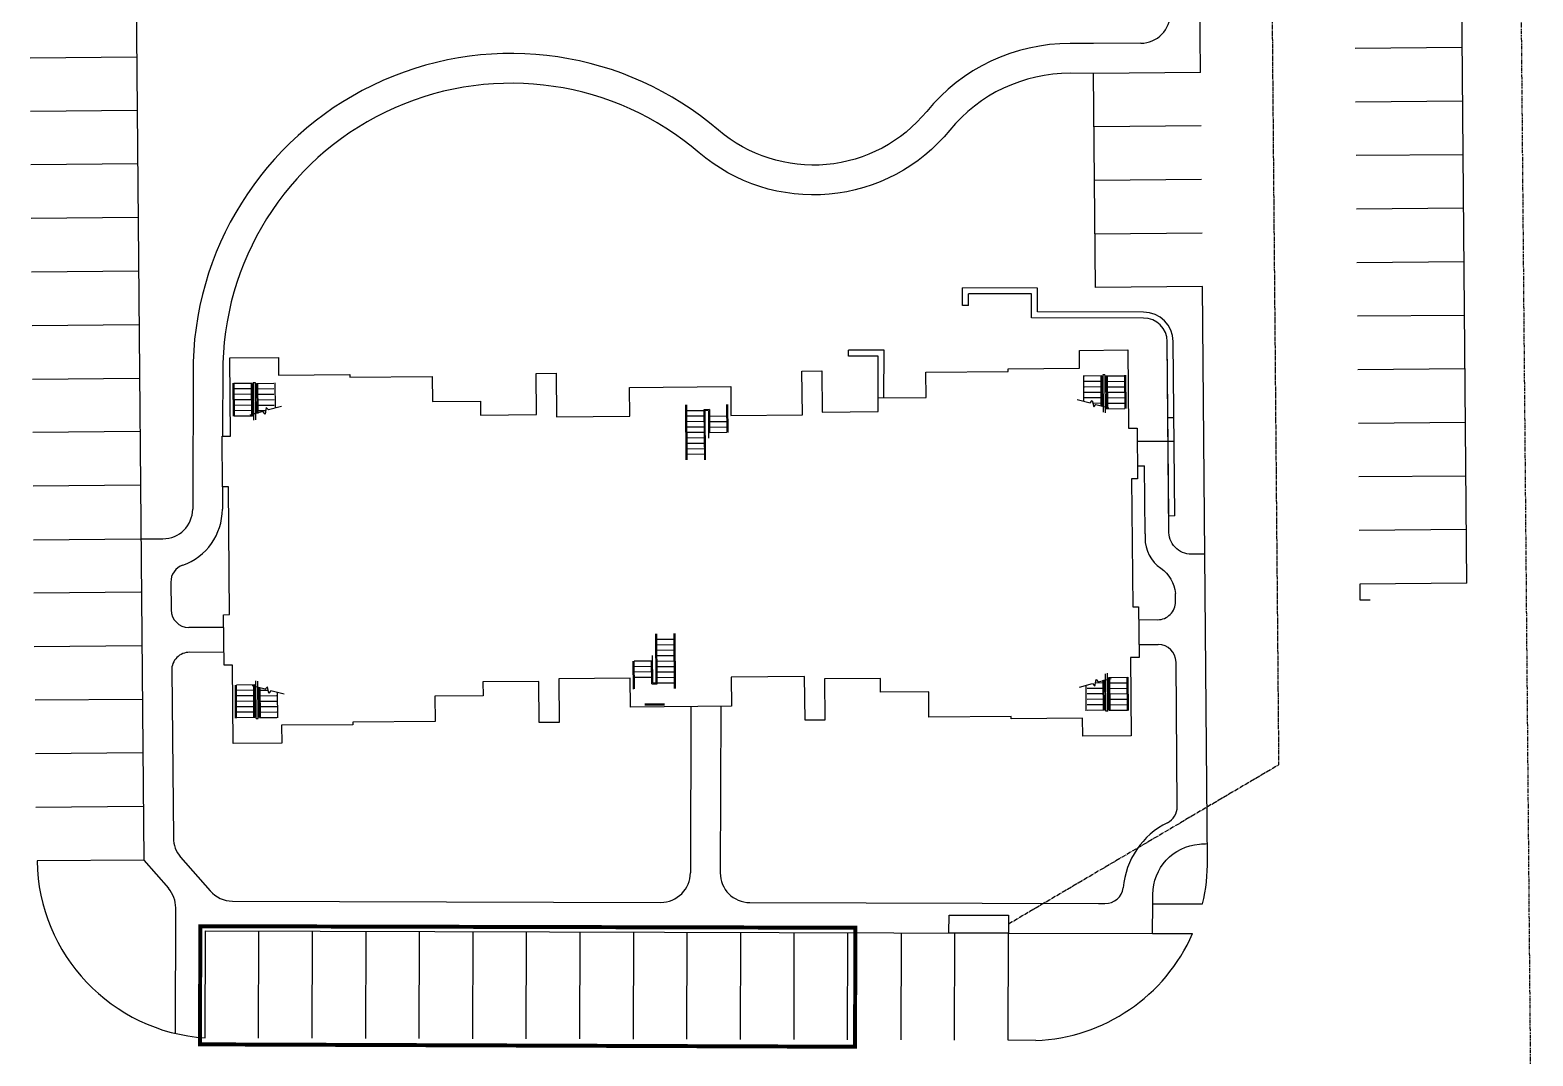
# Model space of a CAD drawing. Header units: feet. Extents: x 2327405 to 2393004, y 6977726 to 7089689.
# Drawn here: x 2342229.3 to 2342482, y 7038785.2 to 7038957.5 of the extents above; entities that cross this region are included whole.
import ezdxf

# ---------------------------------------------------------------- set-up
doc = ezdxf.new("R2010")
doc.units = ezdxf.units.FT
doc.header["$MEASUREMENT"] = 0
doc.linetypes.add('CNTR50', pattern=[0.9, 0.75, -0.05, 0.05, -0.05])
doc.linetypes.add('PHANTOM2', pattern=[1.25, 0.625, -0.125, 0.125, -0.125, 0.125, -0.125])
doc.layers.get('0').update_dxf_attribs({"linetype": 'CONTINUOUS'})
for name, color, linetype in [('s-adjoiner', 252, 'PHANTOM2'), ('s-apts', 252, 'CONTINUOUS'), ('s-apts-sd', 252, 'CNTR50')]:
    doc.layers.add(name, color=color, linetype=linetype)

# ---------------------------------------------------------------- blocks, each defined once
blk = doc.blocks.new('2005042-10b')
at = {"layer": 's-adjoiner'}
blk.add_line((2342481.95386, 7038739.34828), (2342470.42616, 7040057.15786), dxfattribs=at)
at = {"layer": 's-apts'}
for p, q in [((2342426.08794, 7038950.43116), (2342425.31966, 7039038.58922, 0)), ((2342247.02032, 7038980.06194), (2342248.42651, 7038818.06804)), ((2342470.83338, 7038864.60304), (2342469.97148, 7038963.60034)), ((2342416.04459, 7038955.34381), (2342408.10349, 7038955.27485)), ((2342470.05143, 7038954.6007), (2342452.05212, 7038954.44381)), ((2342229.30574, 7038952.90709), (2342247.25476, 7038953.06295)), ((2342426.08794, 7038950.43116), (2342408.08931, 7038950.27487)), ((2342408.4019, 7038914.27623), (2342408.08931, 7038950.27487)), ((2342229.38388, 7038943.90743), (2342247.33291, 7038944.06329)), ((2342470.12988, 7038945.60104), (2342452.13056, 7038945.44415)), ((2342426.16678, 7038941.43151), (2342408.16746, 7038941.27521)), ((2342470.20833, 7038936.60138), (2342452.20901, 7038936.44449)), ((2342247.41106, 7038935.06363), (2342229.41174, 7038934.90734)), ((2342426.24493, 7038932.43185), (2342408.24561, 7038932.27555)), ((2342247.48921, 7038926.06397), (2342229.48988, 7038925.90768)), ((2342470.28677, 7038927.60173), (2342452.28746, 7038927.44483)), ((2342426.32307, 7038923.43219), (2342408.32375, 7038923.27589)), ((2342470.36522, 7038918.60207), (2342452.3659, 7038918.44518)), ((2342229.56803, 7038916.90802), (2342247.51706, 7038917.06387)), ((2342426.40166, 7038914.43253), (2342408.4019, 7038914.27623)), ((2342427.24347, 7038817.8368, 0), (2342426.40166, 7038914.43253)), ((2342229.64618, 7038907.90835), (2342247.5952, 7038908.06421)), ((2342470.44366, 7038909.60241), (2342452.44435, 7038909.44552)), ((2342420.7622, 7038873.03369), (2342420.48182, 7038905.18634)), ((2342256.71467, 7038901.78964), (2342256.6424, 7038877.04024)), ((2342261.71215, 7038901.63079), (2342261.67718, 7038889.29792)), ((2342470.52211, 7038900.60275), (2342452.52279, 7038900.44586)), ((2342229.72433, 7038898.90869), (2342247.67335, 7038899.06455)), ((2342263.37678, 7038898.22968), (2342263.42526, 7038892.64655)), ((2342263.54344, 7038898.23112), (2342263.59192, 7038892.648)), ((2342266.62738, 7038898.17457), (2342263.54416, 7038898.14779)), ((2342266.46072, 7038898.17312), (2342266.50847, 7038892.67333)), ((2342266.62738, 7038898.17457), (2342266.67513, 7038892.67477)), ((2342266.83425, 7038898.34304), (2342267.16758, 7038898.34593)), ((2342266.83425, 7038898.34304), (2342266.88949, 7038891.98149)), ((2342267.16758, 7038898.34593), (2342267.22204, 7038892.07381)), ((2342267.37735, 7038898.18108), (2342270.2939, 7038898.2064)), ((2342267.37735, 7038898.18108), (2342267.42158, 7038893.08676)), ((2342267.54401, 7038898.18253), (2342267.58786, 7038893.13292)), ((2342270.45984, 7038898.29118), (2342270.49723, 7038893.98545)), ((2342406.37138, 7038899.47136), (2342406.40877, 7038895.16562)), ((2342409.45532, 7038899.4148), (2342406.53877, 7038899.38947)), ((2342409.29662, 7038898.49672), (2342406.54673, 7038898.47284)), ((2342409.28866, 7038899.41335), (2342409.33251, 7038894.36375)), ((2342409.45532, 7038899.4148), (2342409.49956, 7038894.32048)), ((2342409.99552, 7038899.58616), (2342409.6622, 7038899.58327)), ((2342409.6622, 7038899.58327), (2342409.71667, 7038893.31115)), ((2342409.99552, 7038899.58616), (2342410.05076, 7038893.22461)), ((2342410.2053, 7038899.42131), (2342413.28851, 7038899.44808)), ((2342410.2053, 7038899.42131), (2342410.25305, 7038893.92152)), ((2342410.37196, 7038899.42276), (2342410.41971, 7038893.92297)), ((2342410.37992, 7038898.50613), (2342413.29647, 7038898.53145)), ((2342413.28779, 7038899.53141), (2342413.33627, 7038893.94829)), ((2342413.45445, 7038899.53286), (2342413.50293, 7038893.94974)), ((2342266.46868, 7038897.25649), (2342263.55212, 7038897.23116)), ((2342266.47663, 7038896.33986), (2342263.56008, 7038896.31453)), ((2342266.48459, 7038895.42322), (2342263.56804, 7038895.3979)), ((2342267.55197, 7038897.26589), (2342270.30186, 7038897.28977)), ((2342267.55993, 7038896.34926), (2342270.30982, 7038896.37314)), ((2342267.56789, 7038895.43263), (2342270.31778, 7038895.45651)), ((2342409.30458, 7038897.58009), (2342406.55469, 7038897.55621)), ((2342409.31254, 7038896.66346), (2342406.56265, 7038896.63958)), ((2342409.3205, 7038895.74682), (2342406.57061, 7038895.72295)), ((2342410.38788, 7038897.58949), (2342413.30443, 7038897.61482)), ((2342410.39584, 7038896.67286), (2342413.31239, 7038896.69819)), ((2342410.40379, 7038895.75623), (2342413.32035, 7038895.78156)), ((2342266.49255, 7038894.50659), (2342263.576, 7038894.48127)), ((2342266.50051, 7038893.58996), (2342263.58396, 7038893.56463)), ((2342267.57585, 7038894.516), (2342270.32574, 7038894.53988)), ((2342267.58381, 7038893.59937), (2342269.00893, 7038893.61174)), ((2342339.49487, 7038894.55714), (2342339.57519, 7038885.30749)), ((2342339.66153, 7038894.55859), (2342339.74185, 7038885.30894)), ((2342342.58677, 7038893.58395), (2342339.67021, 7038893.55863)), ((2342343.50195, 7038893.75857), (2342342.58532, 7038893.75062)), ((2342342.58532, 7038893.75062), (2342342.6584, 7038885.33427)), ((2342343.33674, 7038893.59047), (2342342.75343, 7038893.5854)), ((2342342.75361, 7038893.56457), (2342342.82506, 7038885.33571)), ((2342343.33692, 7038893.56963), (2342343.3768, 7038888.9769)), ((2342343.50195, 7038893.75857), (2342343.53524, 7038889.92539)), ((2342346.41127, 7038894.6172), (2342346.45179, 7038889.95071)), ((2342346.57793, 7038894.61865), (2342346.61869, 7038889.92524)), ((2342409.32846, 7038894.83019), (2342407.90334, 7038894.81782)), ((2342410.25305, 7038893.92152), (2342413.33627, 7038893.94829)), ((2342410.41175, 7038894.8396), (2342413.32831, 7038894.86492)), ((2342266.67513, 7038892.67477), (2342263.59192, 7038892.648)), ((2342342.59473, 7038892.66732), (2342339.67817, 7038892.642)), ((2342342.60269, 7038891.75069), (2342339.68613, 7038891.72536)), ((2342342.61065, 7038890.83406), (2342339.69409, 7038890.80873)), ((2342343.51136, 7038892.67528), (2342346.42792, 7038892.70061)), ((2342343.51932, 7038891.75865), (2342346.43587, 7038891.78398)), ((2342343.52728, 7038890.84202), (2342346.44383, 7038890.86734)), ((2342470.60056, 7038891.60309), (2342452.60124, 7038891.4462)), ((2342247.7515, 7038890.06489), (2342229.75218, 7038889.9086)), ((2342342.6186, 7038889.91743), (2342339.70205, 7038889.8921)), ((2342342.62656, 7038889.00079), (2342339.71001, 7038888.97547)), ((2342342.63452, 7038888.08416), (2342339.71797, 7038888.05884)), ((2342343.53524, 7038889.92539), (2342346.45179, 7038889.95071)), ((2342342.64248, 7038887.16753), (2342339.72593, 7038887.1422)), ((2342342.65044, 7038886.2509), (2342339.73389, 7038886.22557)), ((2342416.76318, 7038872.90441), (2342416.66384, 7038884.29631)), ((2342247.82965, 7038881.06523), (2342229.83033, 7038880.90894)), ((2342261.65308, 7038880.79739), (2342261.64238, 7038877.02607)), ((2342470.679, 7038882.60344), (2342452.67969, 7038882.44654)), ((2342470.75745, 7038873.60378), (2342452.75813, 7038873.44688)), ((2342229.90847, 7038871.90928), (2342247.8575, 7038872.06513)), ((2342247.8575, 7038872.06513), (2342251.62825, 7038872.05444)), ((2342247.93565, 7038863.06547), (2342229.93632, 7038862.90918)), ((2342252.96679, 7038864.76499), (2342253.01278, 7038860.11851)), ((2342421.86295, 7038861.48452), (2342421.85076, 7038862.88277)), ((2342470.83338, 7038864.60304), (2342452.8318, 7038864.44732)), ((2342452.8318, 7038864.44732), (2342452.85479, 7038861.79997)), ((2342452.8318, 7038864.44732), (2342452.85479, 7038861.79997)), ((2342452.85479, 7038861.79997), (2342454.6066, 7038861.81518)), ((2342415.68611, 7038858.46736), (2342418.85456, 7038858.45837)), ((2342261.85858, 7038857.13161), (2342256.00412, 7038857.14821)), ((2342334.56676, 7038847.86676), (2342334.49531, 7038856.09562)), ((2342334.73505, 7038847.68071), (2342334.66197, 7038856.09706)), ((2342334.66993, 7038855.18043), (2342337.58649, 7038855.20576)), ((2342337.65884, 7038846.87274), (2342337.57853, 7038856.12239)), ((2342337.82551, 7038846.87418), (2342337.74519, 7038856.12384)), ((2342248.01379, 7038854.06581), (2342230.01447, 7038853.90952)), ((2342261.89475, 7038852.9651), (2342256.12177, 7038852.98147)), ((2342333.98345, 7038847.86169), (2342333.94357, 7038852.45442)), ((2342334.67789, 7038854.2638), (2342337.59445, 7038854.28912)), ((2342334.68585, 7038853.34717), (2342337.6024, 7038853.37249)), ((2342334.69381, 7038852.43053), (2342337.61036, 7038852.45586)), ((2342415.72229, 7038854.30085), (2342418.96018, 7038854.29167)), ((2342253.11341, 7038849.95179), (2342253.39203, 7038821.80335)), ((2342330.74244, 7038846.81268), (2342330.70168, 7038851.50609)), ((2342333.78513, 7038851.50594), (2342330.86858, 7038851.48062)), ((2342330.9091, 7038846.81413), (2342330.86858, 7038851.48062)), ((2342333.79309, 7038850.58931), (2342330.87654, 7038850.56399)), ((2342333.81842, 7038847.67275), (2342333.78513, 7038851.50594)), ((2342334.70177, 7038851.5139), (2342337.61832, 7038851.53923)), ((2342334.70973, 7038850.59727), (2342337.62628, 7038850.6226)), ((2342422.16295, 7038827.05406), (2342421.95156, 7038851.31782)), ((2342263.86592, 7038841.89847), (2342263.81744, 7038847.48159)), ((2342267.06732, 7038847.50981), (2342263.9841, 7038847.48304)), ((2342264.03258, 7038841.89991), (2342263.9841, 7038847.48304)), ((2342266.94842, 7038842.00857), (2342266.90066, 7038847.50836)), ((2342267.11508, 7038842.01002), (2342267.06732, 7038847.50981)), ((2342267.32485, 7038841.84517), (2342267.26961, 7038848.20671)), ((2342267.65817, 7038841.84806), (2342267.60371, 7038848.12018)), ((2342333.80105, 7038849.67268), (2342330.8845, 7038849.64735)), ((2342333.80901, 7038848.75605), (2342330.89246, 7038848.73072)), ((2342333.81842, 7038847.67275), (2342334.73505, 7038847.68071)), ((2342333.98363, 7038847.84086), (2342334.56694, 7038847.84593)), ((2342334.71769, 7038849.68064), (2342337.63424, 7038849.70596)), ((2342334.72565, 7038848.76401), (2342337.6422, 7038848.78933)), ((2342334.73361, 7038847.84737), (2342337.65016, 7038847.8727)), ((2342406.86053, 7038843.14015), (2342406.82314, 7038847.44588)), ((2342409.73657, 7038847.83196), (2342408.31144, 7038847.81959)), ((2342409.77636, 7038843.2488), (2342409.73252, 7038848.29841)), ((2342409.94302, 7038843.25025), (2342409.89879, 7038848.34457)), ((2342410.1528, 7038843.0854), (2342410.09833, 7038849.35752)), ((2342410.48612, 7038843.08829), (2342410.43088, 7038849.44984)), ((2342410.64524, 7038848.75655), (2342413.72846, 7038848.78333)), ((2342410.693, 7038843.25676), (2342410.64524, 7038848.75655)), ((2342410.85966, 7038843.25821), (2342410.8119, 7038848.758)), ((2342410.81986, 7038847.84137), (2342413.73642, 7038847.8667)), ((2342413.77694, 7038843.2002), (2342413.72846, 7038848.78333)), ((2342413.9436, 7038843.20165), (2342413.89512, 7038848.78477)), ((2342248.14224, 7038845.06659), (2342230.14292, 7038844.91029)), ((2342266.90862, 7038846.59173), (2342263.99206, 7038846.56641)), ((2342266.91658, 7038845.6751), (2342264.00002, 7038845.64977)), ((2342267.86505, 7038842.01653), (2342267.82081, 7038847.11085)), ((2342268.03171, 7038842.01798), (2342267.98786, 7038847.06758)), ((2342267.99191, 7038846.60114), (2342269.41704, 7038846.61351)), ((2342267.99987, 7038845.68451), (2342270.74977, 7038845.70838)), ((2342268.00783, 7038844.76787), (2342270.75773, 7038844.79175)), ((2342270.94899, 7038841.95997), (2342270.9116, 7038846.2657)), ((2342409.74453, 7038846.91533), (2342406.99463, 7038846.89145)), ((2342409.75249, 7038845.9987), (2342407.00259, 7038845.97482)), ((2342409.76044, 7038845.08207), (2342407.01055, 7038845.05819)), ((2342410.82782, 7038846.92474), (2342413.74438, 7038846.95006)), ((2342410.83578, 7038846.00811), (2342413.75233, 7038846.03343)), ((2342410.84374, 7038845.09147), (2342413.76029, 7038845.1168)), ((2342266.92454, 7038844.75847), (2342264.00798, 7038844.73314)), ((2342266.9325, 7038843.84183), (2342264.01594, 7038843.81651)), ((2342266.94046, 7038842.9252), (2342264.0239, 7038842.89988)), ((2342268.01579, 7038843.85124), (2342270.76568, 7038843.87512)), ((2342268.02375, 7038842.93461), (2342270.77364, 7038842.95849)), ((2342335.97301, 7038844.27467), (2342332.6398, 7038844.24572)), ((2342335.97445, 7038844.10801), (2342332.64125, 7038844.07906)), ((2342340.40654, 7038843.88818), (2342340.3273, 7038815.94737)), ((2342345.4067, 7038843.93769), (2342345.32728, 7038815.93319)), ((2342409.7684, 7038844.16543), (2342407.01851, 7038844.14156)), ((2342409.94302, 7038843.25025), (2342407.02647, 7038843.22492)), ((2342410.48612, 7038843.08829), (2342410.1528, 7038843.0854)), ((2342410.693, 7038843.25676), (2342413.77621, 7038843.28354)), ((2342410.8517, 7038844.17484), (2342413.76825, 7038844.20017)), ((2342267.11508, 7038842.01002), (2342264.03186, 7038841.98324)), ((2342267.32485, 7038841.84517), (2342267.65817, 7038841.84806)), ((2342267.86505, 7038842.01653), (2342270.7816, 7038842.04186)), ((2342248.22039, 7038836.06693), (2342230.22106, 7038835.91063)), ((2342248.29853, 7038827.06727), (2342230.29921, 7038826.91097)), ((2342248.47727, 7038818.06848), (2342230.47795, 7038817.91218)), ((2342248.42651, 7038818.06804), (2342252.5651, 7038813.3174)), ((2342254.62174, 7038818.56851), (2342259.57617, 7038812.88137)), ((2342253.73524, 7038788.93665), (2342253.79503, 7038810.01889)), ((2342263.33203, 7038811.16571), (2342335.31314, 7038810.96157)), ((2342350.31308, 7038810.91903), (2342408.89844, 7038810.75288)), ((2342418.02506, 7038805.72698, 0), (2342418.03924, 7038810.72696)), ((2342418.03924, 7038810.72696), (2342426.40851, 7038810.70323)), ((2342258.73311, 7038788.17866), (2342258.78416, 7038806.17859)), ((2342258.78416, 7038806.17859), (2342393.78362, 7038805.79573)), ((2342267.73308, 7038788.15314), (2342267.78413, 7038806.15306)), ((2342276.73304, 7038788.12761), (2342276.78409, 7038806.12754)), ((2342285.73301, 7038788.10209), (2342285.78405, 7038806.10202)), ((2342294.73297, 7038788.07656), (2342294.78402, 7038806.07649)), ((2342303.73293, 7038788.05104), (2342303.78398, 7038806.05097)), ((2342312.7329, 7038788.02552), (2342312.78394, 7038806.02544)), ((2342321.73286, 7038787.99999), (2342321.78391, 7038805.99992)), ((2342330.73282, 7038787.97447), (2342330.78387, 7038805.9744)), ((2342339.73279, 7038787.94894), (2342339.78384, 7038805.94887)), ((2342348.73275, 7038787.92342), (2342348.7838, 7038805.92335)), ((2342357.73272, 7038787.8979), (2342357.78376, 7038805.89782)), ((2342366.73268, 7038787.87237), (2342366.78373, 7038805.8723)), ((2342375.73264, 7038787.84685), (2342375.78369, 7038805.84678)), ((2342384.73261, 7038787.82133), (2342384.78365, 7038805.82125)), ((2342393.73257, 7038787.7958), (2342393.78362, 7038805.79573)), ((2342393.78362, 7038805.79573), (2342418.02506, 7038805.72698)), ((2342418.02506, 7038805.72698), (2342424.72838, 7038805.70797)), ((2342398.36307, 7038787.7534, 0), (2342393.73255, 7038787.78952))]:
    blk.add_line(p, q, dxfattribs=at)
for points in [[(2342408.10349, 7038955.27485), (2342404.16696, 7038955.28601, 0.225900583), (2342380.05335, 7038943.88935, -0.420549171), (2342345.02658, 7038940.74038, 0.629479959), (2342256.71467, 7038901.78964, 0.629479959)], [(2342408.08931, 7038950.27487), (2342404.15279, 7038950.28603, 0.225900583), (2342383.92562, 7038940.7262, -0.420594575), (2342341.77712, 7038936.94024, 0.629508486), (2342261.71215, 7038901.63079, 1.088398223)], [(2342420.73736, 7038875.88267), (2342420.48182, 7038905.18634, 0.410833106), (2342416.49332, 7038909.15145), (2342397.66728, 7038909.20483)], [(2342421.73732, 7038875.89139), (2342421.48178, 7038905.19506, 0.410833106), (2342416.49615, 7038910.15144), (2342398.67011, 7038910.20199)], [(2342426.79339, 7038869.45504), (2342424.56788, 7038869.46135, -0.427690221), (2342420.75838, 7038873.47213)], [(2342420.50576, 7038824.34517, 0.264184778), (2342413.088, 7038813.41756), (2342413.088, 7038813.41756)], [(2342418.03924, 7038810.72696), (2342418.04368, 7038812.29003, -0.390877759), (2342425.89273, 7038820.74806, -0.005808472), (2342427.21734, 7038820.83544, -0.005808472)], [(2342408.89844, 7038810.75288), (2342410.01212, 7038810.74973, 0.374868243), (2342413.088, 7038813.41756, 1.748254288)]]:
    blk.add_lwpolyline(points, format="xyb", dxfattribs=at)
for points in [[(2342386.04963, 7038911.27978), (2342386.05802, 7038914.23776)], [(2342398.68145, 7038914.20197), (2342386.05802, 7038914.23776)], [(2342387.04963, 7038911.27694), (2342387.05518, 7038913.23493)], [(2342397.67862, 7038913.20481), (2342387.05518, 7038913.23493)], [(2342397.66728, 7038909.20483), (2342397.67862, 7038913.20481)], [(2342398.67011, 7038910.20199), (2342398.68145, 7038914.20197)], [(2342387.04963, 7038911.27694), (2342386.04963, 7038911.27978)], [(2342416.49332, 7038909.15145), (2342397.66728, 7038909.20483)], [(2342366.88055, 7038902.76904), (2342366.88339, 7038903.76904)], [(2342372.88337, 7038903.75202), (2342366.88339, 7038903.76904)], [(2342372.86068, 7038895.75206), (2342372.88337, 7038903.75202)], [(2342371.88053, 7038902.75486), (2342366.88055, 7038902.76904)], [(2342371.86069, 7038895.75489), (2342371.88053, 7038902.75486)], [(2342405.31524, 7038895.47116), (2342407.51151, 7038894.90232), (2342407.87889, 7038895.32366), (2342408.11219, 7038894.23024), (2342408.47957, 7038894.65158), (2342410.67585, 7038894.08273)], [(2342271.5853, 7038894.30993), (2342269.39923, 7038893.70303), (2342269.02459, 7038894.11793), (2342268.81031, 7038893.02062), (2342268.43567, 7038893.43553), (2342266.2496, 7038892.82862)], [(2342420.59287, 7038892.45159), (2342421.63916, 7038892.44863)], [(2342415.42562, 7038888.46623), (2342421.62782, 7038888.44864)], [(2342415.4618, 7038884.29972), (2342416.66384, 7038884.29631)], [(2342261.65308, 7038880.79739), (2342261.64238, 7038877.02607)], [(2342421.73732, 7038875.89139), (2342420.73736, 7038875.88267)], [(2342272.00514, 7038845.96017), (2342269.80886, 7038846.52901), (2342269.44148, 7038846.10767), (2342269.20818, 7038847.20109), (2342268.8408, 7038846.77975), (2342266.64453, 7038847.34859)], [(2342405.73508, 7038847.1214), (2342407.92114, 7038847.7283), (2342408.29579, 7038847.3134), (2342408.51006, 7038848.41071), (2342408.8847, 7038847.9958), (2342411.07077, 7038848.60271)]]:
    blk.add_lwpolyline(points, dxfattribs=at)
for points in [[(2342263.44451, 7038837.64465), (2342263.33018, 7038850.81082), (2342261.91357, 7038850.79852), (2342261.83976, 7038859.2982), (2342262.83972, 7038859.30688), (2342262.65304, 7038880.80607), (2342261.65308, 7038880.79739), (2342261.57927, 7038889.29707), (2342262.99588, 7038889.30937), (2342262.88156, 7038902.47554), (2342271.04791, 7038902.54645), (2342271.07396, 7038899.54656), (2342283.07351, 7038899.65076), (2342283.07713, 7038899.23411), (2342296.90994, 7038899.35422), (2342296.94684, 7038895.10438), (2342305.02987, 7038895.17457), (2342305.05013, 7038892.84133), (2342314.46645, 7038892.92309), (2342314.40639, 7038899.8395), (2342317.73959, 7038899.86844), (2342317.80327, 7038892.53538), (2342330.13614, 7038892.64248), (2342330.09417, 7038897.47563), (2342347.09353, 7038897.62324), (2342347.1355, 7038892.79009), (2342359.13505, 7038892.89429), (2342359.07137, 7038900.22734), (2342362.40458, 7038900.25629), (2342362.46464, 7038893.33988), (2342371.88095, 7038893.42165), (2342371.86069, 7038895.75489), (2342379.94372, 7038895.82508), (2342379.90681, 7038900.07492), (2342393.73962, 7038900.19503), (2342393.73601, 7038900.61169), (2342405.73555, 7038900.71588), (2342405.7095, 7038903.71577), (2342413.87586, 7038903.78668), (2342413.99019, 7038890.62051), (2342415.4068, 7038890.63281), (2342415.48061, 7038882.13313), (2342414.48065, 7038882.12445), (2342414.66733, 7038860.62526), (2342415.6673, 7038860.63394), (2342415.7411, 7038852.13426), (2342414.32449, 7038852.12196), (2342414.43882, 7038838.95579), (2342406.27246, 7038838.88488), (2342406.24641, 7038841.88477), (2342394.24686, 7038841.78057), (2342394.24324, 7038842.19722), (2342380.41043, 7038842.07711), (2342380.37353, 7038846.32695), (2342372.2905, 7038846.25676), (2342372.27024, 7038848.59), (2342362.85393, 7038848.50824), (2342362.91398, 7038841.59183), (2342359.58078, 7038841.56289), (2342359.5171, 7038848.89594), (2342347.18423, 7038848.78885), (2342347.2262, 7038843.9557), (2342330.22702, 7038843.7874), (2342330.18487, 7038848.64124), (2342318.18533, 7038848.53704), (2342318.249, 7038841.20399), (2342314.91579, 7038841.17504), (2342314.85574, 7038848.09145), (2342305.43942, 7038848.00968), (2342305.45969, 7038845.67644), (2342297.37666, 7038845.60625), (2342297.41356, 7038841.35641), (2342283.58075, 7038841.23629), (2342283.58437, 7038840.81964), (2342271.58482, 7038840.71545), (2342271.61087, 7038837.71556)], [(2342393.78362, 7038805.79573), (2342383.78366, 7038805.82409), (2342383.79217, 7038808.82408), (2342393.79213, 7038808.79572)]]:
    blk.add_lwpolyline(points, close=True, dxfattribs=at)
at = {"layer": 's-apts', "elevation": 0}
blk.add_lwpolyline([(2342416.76318, 7038872.90441), (2342416.75287, 7038872.17627, 0.252292667), (2342419.39938, 7038867.09432, -0.227437933), (2342421.85076, 7038862.88277, 0.931277735)], format="xyb", dxfattribs=at)
at = {"layer": 's-apts', "const_width": 0.66667}
blk.add_lwpolyline([(2342257.94818, 7038806.95025), (2342368.05788, 7038806.69242), (2342367.98503, 7038786.69055), (2342257.84909, 7038787.09684)], close=True, dxfattribs=at)
at = {"layer": 's-apts'}
for centre, radius, start, end in [((2342416.00118, 7038960.34362, 0.00021), 5, 270.4975097, 0.4993063), ((2342251.64242, 7038877.05442, -0.00001), 5, 269.8375437, 359.8375437), ((2342251.64242, 7038877.05442, -0.00001), 10, 289.4286029, 359.8375437), ((2342255.96664, 7038864.79468, -0.00001), 3, 109.4286029, 180.5671072), ((2342256.01263, 7038860.1482, 0), 3, 180.5671072, 269.8375437), ((2342418.86306, 7038861.45836, 0.0001), 3, 269.8375437, 0.4996181), ((2342256.11326, 7038849.98148), 3, 89.8375437, 180.5671072), ((2342418.95167, 7038851.29168, -0.00042), 3, 0.4991756, 89.8375437), ((2342419.16307, 7038827.02793), 3, 296.5875492, 0.4991756), ((2342258.39178, 7038821.85283, 0), 5, 180.5671072, 221.0611773), ((2342260.75957, 7038818.39628), 30.28549, 180.9158702, 266.1633669), ((2342397.24365, 7038817.73251, 0), 30, 346.4490748, 0.7994326), ((2342335.32732, 7038815.96155), 5, 269.8375097, 359.8375097), ((2342350.32726, 7038815.91901), 5, 179.8375097, 269.8375097), ((2342248.79505, 7038810.03307, -0.00001), 5, 359.8375097, 41.0611773), ((2342263.34621, 7038816.16569, 0.00001), 5, 221.0611773, 269.8375097), ((2342397.24365, 7038817.73251, 0), 30, 272.1384399, 336.3706723)]:
    blk.add_arc(centre, radius, start, end, dxfattribs=at)
at = {"layer": 's-apts-sd', "flags": 128}
blk.add_lwpolyline([(2342426.98141, 7040236.257), (2342429.60245, 7039935.54869), (2342430.38698, 7039845.54086), (2342435.16011, 7039297.92739), (2342436.79779, 7039110.03937), (2342439.2034, 7038834.04686), (2342393.78787, 7038807.29572)], dxfattribs=at)

msp = doc.modelspace()

# ---------------------------------------------------------------- block references
msp.add_blockref('2005042-10b', (0, 0))
msp.add_blockref('2005042-10b', (0, 0))

doc.saveas('drawing.dxf')
